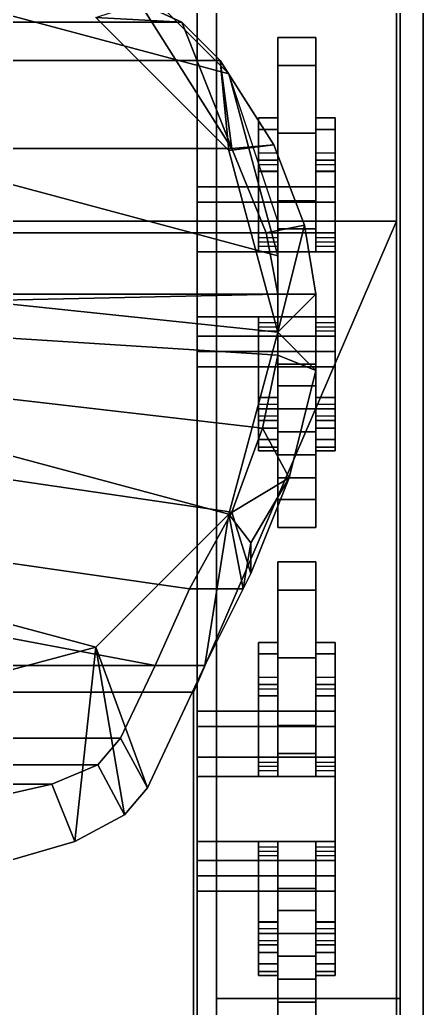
# Model space of a CAD drawing. Header units: millimetres. Extents: x -1.3 to 3, y -3.1 to 8.2.
# Drawn here: x 0.277 to 1.33, y -1.766 to 0.816 of the extents above; entities that cross this region are included whole.
import ezdxf

# ---------------------------------------------------------------- set-up
doc = ezdxf.new("R2010")
doc.units = ezdxf.units.MM
for name, color, linetype in [('bogie', 5, 'Continuous'), ('mudguards', 6, 'Continuous'), ('tracks', 3, 'Continuous'), ('turret', 2, 'Continuous'), ('wheels', 2, 'Continuous')]:
    doc.layers.add(name, color=color, linetype=linetype)

msp = doc.modelspace()

# ---------------------------------------------------------------- linework, layer by layer
for points in [[(0.74, -2.61, 0.68), (0.74, -2.19, 0.48), (0.74, 1.95, 0.48), (0.74, 2.61, 0.68)], [(0.74, -2.77, 0.71), (0.74, -2.75, 0.68), (0.74, 2.61, 0.68), (0.74, 2.61, 0.78)], [(0.74, -2.77, 1.18), (0.74, -2.77, 0.71), (0.74, 2.61, 0.78), (0.74, 2.17, 1.18)], [(1.26, -2.69, 1.37), (1.26, -2.77, 1.18), (1.26, 2.17, 1.18), (1.26, 0.29, 1.79)], [(1.26, 0.29, 1.79), (1.26, 0.29, 1.79), (1.26, 2.17, 1.18), (1.26, 1.49, 1.79)], [(0.74, 1.95, 0.48), (0.74, -2.19, 0.48), (-0.74, -2.19, 0.48), (-0.74, 1.95, 0.48)], [(-1.26, 1.49, 1.79), (-1.26, 0.29, 1.79), (1.26, 0.29, 1.79), (1.26, 1.49, 1.79)], [(0.475, 1.0227, 1.87), (0, 1.15, 1.87), (-0.475, 1.0227, 1.87), (0.8227, 0.675, 1.87)], [(0.8227, 0.675, 1.87), (-0.475, 1.0227, 1.87), (-0.8227, 0.675, 1.87), (0.95, 0.2, 1.87)], [(0.8227, 0.675, 1.79), (0.475, 1.0227, 1.79), (0.475, 1.0227, 1.87), (0.8227, 0.675, 1.87)], [(0.95, 0.2, 1.87), (-0.8227, 0.675, 1.87), (-0.95, 0.2, 1.87), (0.95, 0, 1.87)], [(0.95, 0.29, 1.79), (0.8227, 0.675, 1.79), (0.8227, 0.675, 1.87), (0.95, 0.2, 1.87)], [(-1.26, 0.29, 1.79), (-0.73, -0.94, 1.79), (0.73, -0.94, 1.79), (1.26, 0.29, 1.79)], [(0.73, -0.94, 1.79), (0.73, -2.61, 1.56), (1.26, -2.69, 1.37), (1.26, 0.29, 1.79)], [(0.95, 0, 1.74), (0.95, 0.29, 1.79), (0.95, 0.2, 1.87), (0.95, 0, 1.87)], [(0.95, 0, 1.87), (-0.95, 0.2, 1.87), (-0.95, 0, 1.87), (0.8227, -0.475, 1.87)], [(0.8227, -0.475, 1.87), (-0.95, 0, 1.87), (-0.8227, -0.475, 1.87), (0.475, -0.8227, 1.87)], [(0.8227, -0.475, 1.68), (0.95, 0, 1.74), (0.95, 0, 1.87), (0.8227, -0.475, 1.87)], [(0.475, -0.8227, 1.87), (-0.8227, -0.475, 1.87), (-0.475, -0.8227, 1.87), (0, -0.95, 1.87)], [(0.475, -0.8227, 1.63), (0.8227, -0.475, 1.68), (0.8227, -0.475, 1.87), (0.475, -0.8227, 1.87)], [(0, -0.95, 1.61), (0.475, -0.8227, 1.63), (0.475, -0.8227, 1.87), (0, -0.95, 1.87)], [(-0.73, -0.94, 1.79), (-0.73, -2.61, 1.56), (0.73, -2.61, 1.56), (0.73, -0.94, 1.79)]]:
    msp.add_3dface(points)
at = {"layer": 'bogie'}
for points in [[(0.9, 0.56, 0.36), (0.9, 0.53, 0.31), (0.9, 0.21, 0.37), (0.9, 0.2253, 0.4585)], [(0.95, 0.2253, 0.4585), (0.95, 0.56, 0.36), (0.9, 0.56, 0.36), (0.9, 0.2253, 0.4585)], [(0.95, 0.56, 0.36), (0.95, 0.53, 0.31), (0.9, 0.53, 0.31), (0.9, 0.56, 0.36)], [(0.95, 0.21, 0.37), (0.95, 0.53, 0.31), (0.95, 0.56, 0.36), (0.95, 0.2253, 0.4585)], [(1.1, 0.56, 0.36), (1.1, 0.53, 0.31), (1.05, 0.53, 0.31), (1.05, 0.56, 0.36)], [(1.1, 0.2253, 0.4585), (1.1, 0.56, 0.36), (1.05, 0.56, 0.36), (1.05, 0.2253, 0.4585)], [(1.05, 0.56, 0.36), (1.05, 0.53, 0.31), (1.05, 0.21, 0.37), (1.05, 0.2253, 0.4585)], [(1.1, 0.21, 0.37), (1.1, 0.53, 0.31), (1.1, 0.56, 0.36), (1.1, 0.2253, 0.4585)], [(0.9, 0.21, 0.37), (0.9, 0.53, 0.31), (0.95, 0.53, 0.31), (0.95, 0.21, 0.37)], [(1.05, 0.21, 0.37), (1.05, 0.53, 0.31), (1.1, 0.53, 0.31), (1.1, 0.21, 0.37)], [(0.9, 0.45, 0.46), (0.9, 0.4683, 0.387), (0.9, 0.4386, 0.3957), (0.9, 0.4205, 0.468)], [(0.95, 0.45, 0.46), (0.95, 0.4683, 0.387), (0.9, 0.4683, 0.387), (0.9, 0.45, 0.46)], [(0.95, 0.4386, 0.3957), (0.95, 0.4683, 0.387), (0.95, 0.45, 0.46), (0.95, 0.4205, 0.468)], [(1.1, 0.45, 0.46), (1.1, 0.4683, 0.387), (1.05, 0.4683, 0.387), (1.05, 0.45, 0.46)], [(1.05, 0.45, 0.46), (1.05, 0.4683, 0.387), (1.05, 0.4386, 0.3957), (1.05, 0.4205, 0.468)], [(1.1, 0.4386, 0.3957), (1.1, 0.4683, 0.387), (1.1, 0.45, 0.46), (1.1, 0.4205, 0.468)], [(0.9, 0.42, 0.52), (0.9, 0.45, 0.46), (0.9, 0.2356, 0.5185), (0.9, 0.2474, 0.5871)], [(0.95, 0.42, 0.52), (0.95, 0.45, 0.46), (0.9, 0.45, 0.46), (0.9, 0.42, 0.52)], [(0.95, 0.2356, 0.5185), (0.95, 0.45, 0.46), (0.95, 0.42, 0.52), (0.95, 0.2474, 0.5871)], [(1.1, 0.42, 0.52), (1.1, 0.45, 0.46), (1.05, 0.45, 0.46), (1.05, 0.42, 0.52)], [(1.05, 0.42, 0.52), (1.05, 0.45, 0.46), (1.05, 0.2356, 0.5185), (1.05, 0.2474, 0.5871)], [(1.1, 0.2356, 0.5185), (1.1, 0.45, 0.46), (1.1, 0.42, 0.52), (1.1, 0.2474, 0.5871)], [(0.9, 0.4205, 0.468), (0.9, 0.4386, 0.3957), (0.95, 0.4386, 0.3957), (0.95, 0.4205, 0.468)], [(0.9, 0.2356, 0.5185), (0.9, 0.4205, 0.468), (0.95, 0.4205, 0.468), (0.95, 0.2356, 0.5185)], [(0.95, 0.2474, 0.5871), (0.95, 0.42, 0.52), (0.9, 0.42, 0.52), (0.9, 0.2474, 0.5871)], [(1.05, 0.4205, 0.468), (1.05, 0.4386, 0.3957), (1.1, 0.4386, 0.3957), (1.1, 0.4205, 0.468)], [(1.05, 0.2356, 0.5185), (1.05, 0.4205, 0.468), (1.1, 0.4205, 0.468), (1.1, 0.2356, 0.5185)], [(1.1, 0.2474, 0.5871), (1.1, 0.42, 0.52), (1.05, 0.42, 0.52), (1.05, 0.2474, 0.5871)], [(1.1, 0.38, 0.7), (1.1, 0.34, 0.66), (0.74, 0.34, 0.66), (0.74, 0.38, 0.7)], [(1.1, 0.38, 0.87), (1.1, 0.38, 0.7), (0.74, 0.38, 0.7), (0.74, 0.38, 0.87)], [(0.74, 0.38, 0.87), (0.74, -0.09, 0.87), (1.1, -0.09, 0.87), (1.1, 0.38, 0.87)], [(1.1, -0.09, 0.7), (1.1, -0.05, 0.66), (1.1, 0.34, 0.66), (1.1, 0.38, 0.7)], [(1.1, -0.09, 0.87), (1.1, -0.09, 0.7), (1.1, 0.38, 0.7), (1.1, 0.38, 0.87)], [(1.1, 0.34, 0.66), (1.1, 0.26, 0.66), (0.74, 0.26, 0.66), (0.74, 0.34, 0.66)], [(1.1, 0.26, 0.66), (1.1, 0.21, 0.37), (0.74, 0.21, 0.37), (0.74, 0.26, 0.66)], [(1.1, -0.01, 0.66), (1.1, 0.04, 0.37), (1.1, 0.21, 0.37), (1.1, 0.26, 0.66)], [(1.1, 0.21, 0.37), (1.1, 0.04, 0.37), (0.74, 0.04, 0.37), (0.74, 0.21, 0.37)], [(0.74, -0.01, 0.66), (0.74, 0.04, 0.37), (1.1, 0.04, 0.37), (1.1, -0.01, 0.66)], [(0.9, 0.04, 0.37), (0.9, -0.28, 0.31), (0.9, -0.31, 0.36), (0.9, 0.0247, 0.4585)], [(0.95, 0.04, 0.37), (0.95, -0.28, 0.31), (0.9, -0.28, 0.31), (0.9, 0.04, 0.37)], [(0.95, -0.31, 0.36), (0.95, -0.28, 0.31), (0.95, 0.04, 0.37), (0.95, 0.0247, 0.4585)], [(1.1, 0.04, 0.37), (1.1, -0.28, 0.31), (1.05, -0.28, 0.31), (1.05, 0.04, 0.37)], [(1.05, 0.04, 0.37), (1.05, -0.28, 0.31), (1.05, -0.31, 0.36), (1.05, 0.0247, 0.4585)], [(1.1, -0.31, 0.36), (1.1, -0.28, 0.31), (1.1, 0.04, 0.37), (1.1, 0.0247, 0.4585)], [(0.9, 0.0247, 0.4585), (0.9, -0.31, 0.36), (0.95, -0.31, 0.36), (0.95, 0.0247, 0.4585)], [(0.95, 0.0144, 0.5185), (0.95, -0.1705, 0.468), (0.9, -0.1705, 0.468), (0.9, 0.0144, 0.5185)], [(0.9, 0.0144, 0.5185), (0.9, -0.2, 0.46), (0.9, -0.17, 0.52), (0.9, 0.0026, 0.5871)], [(0.9, 0.0026, 0.5871), (0.9, -0.17, 0.52), (0.95, -0.17, 0.52), (0.95, 0.0026, 0.5871)], [(0.95, -0.17, 0.52), (0.95, -0.2, 0.46), (0.95, 0.0144, 0.5185), (0.95, 0.0026, 0.5871)], [(1.05, 0.0247, 0.4585), (1.05, -0.31, 0.36), (1.1, -0.31, 0.36), (1.1, 0.0247, 0.4585)], [(1.05, 0.0144, 0.5185), (1.05, -0.2, 0.46), (1.05, -0.17, 0.52), (1.05, 0.0026, 0.5871)], [(1.1, 0.0144, 0.5185), (1.1, -0.1705, 0.468), (1.05, -0.1705, 0.468), (1.05, 0.0144, 0.5185)], [(1.05, 0.0026, 0.5871), (1.05, -0.17, 0.52), (1.1, -0.17, 0.52), (1.1, 0.0026, 0.5871)], [(1.1, -0.17, 0.52), (1.1, -0.2, 0.46), (1.1, 0.0144, 0.5185), (1.1, 0.0026, 0.5871)], [(1.1, -0.01, 0.66), (1.1, -0.05, 0.66), (0.74, -0.05, 0.66), (0.74, -0.01, 0.66)], [(0.74, -0.09, 0.7), (0.74, -0.05, 0.66), (1.1, -0.05, 0.66), (1.1, -0.09, 0.7)], [(0.74, -0.09, 0.87), (0.74, -0.09, 0.7), (1.1, -0.09, 0.7), (1.1, -0.09, 0.87)], [(0.9, -0.09, 0.85), (0.9, -0.25, 0.89), (0.9, -0.23, 0.9), (0.9, -0.09, 0.87)], [(0.95, -0.09, 0.85), (0.95, -0.25, 0.89), (0.9, -0.25, 0.89), (0.9, -0.09, 0.85)], [(0.9, -0.09, 0.6985), (0.9, -0.3, 0.89), (0.9, -0.25, 0.89), (0.9, -0.09, 0.75)], [(0.9, -0.09, 0.75), (0.9, -0.25, 0.89), (0.95, -0.25, 0.89), (0.95, -0.09, 0.75)], [(0.95, -0.09, 0.6985), (0.95, -0.3, 0.89), (0.9, -0.3, 0.89), (0.9, -0.09, 0.6985)], [(0.9, -0.09, 0.87), (0.9, -0.23, 0.9), (0.95, -0.23, 0.9), (0.95, -0.09, 0.87)], [(0.95, -0.23, 0.9), (0.95, -0.25, 0.89), (0.95, -0.09, 0.85), (0.95, -0.09, 0.87)], [(0.95, -0.25, 0.89), (0.95, -0.3, 0.89), (0.95, -0.09, 0.6985), (0.95, -0.09, 0.75)], [(1.05, -0.09, 0.85), (1.05, -0.25, 0.89), (1.05, -0.23, 0.9), (1.05, -0.09, 0.87)], [(1.1, -0.09, 0.85), (1.1, -0.25, 0.89), (1.05, -0.25, 0.89), (1.05, -0.09, 0.85)], [(1.05, -0.09, 0.6985), (1.05, -0.3, 0.89), (1.05, -0.25, 0.89), (1.05, -0.09, 0.75)], [(1.05, -0.09, 0.75), (1.05, -0.25, 0.89), (1.1, -0.25, 0.89), (1.1, -0.09, 0.75)], [(1.1, -0.09, 0.6985), (1.1, -0.3, 0.89), (1.05, -0.3, 0.89), (1.05, -0.09, 0.6985)], [(1.05, -0.09, 0.87), (1.05, -0.23, 0.9), (1.1, -0.23, 0.9), (1.1, -0.09, 0.87)], [(1.1, -0.23, 0.9), (1.1, -0.25, 0.89), (1.1, -0.09, 0.85), (1.1, -0.09, 0.87)], [(1.1, -0.25, 0.89), (1.1, -0.3, 0.89), (1.1, -0.09, 0.6985), (1.1, -0.09, 0.75)], [(0.9, -0.17, 0.52), (0.9, -0.2, 0.46), (0.95, -0.2, 0.46), (0.95, -0.17, 0.52)], [(0.95, -0.1705, 0.468), (0.95, -0.1886, 0.3957), (0.9, -0.1886, 0.3957), (0.9, -0.1705, 0.468)], [(0.9, -0.1886, 0.3957), (0.9, -0.2183, 0.387), (0.9, -0.2, 0.46), (0.9, -0.1705, 0.468)], [(0.95, -0.2, 0.46), (0.95, -0.2183, 0.387), (0.95, -0.1886, 0.3957), (0.95, -0.1705, 0.468)], [(1.05, -0.17, 0.52), (1.05, -0.2, 0.46), (1.1, -0.2, 0.46), (1.1, -0.17, 0.52)], [(1.05, -0.1886, 0.3957), (1.05, -0.2183, 0.387), (1.05, -0.2, 0.46), (1.05, -0.1705, 0.468)], [(1.1, -0.1705, 0.468), (1.1, -0.1886, 0.3957), (1.05, -0.1886, 0.3957), (1.05, -0.1705, 0.468)], [(1.1, -0.2, 0.46), (1.1, -0.2183, 0.387), (1.1, -0.1886, 0.3957), (1.1, -0.1705, 0.468)], [(0.9, -0.2, 0.46), (0.9, -0.2183, 0.387), (0.95, -0.2183, 0.387), (0.95, -0.2, 0.46)], [(1.05, -0.2, 0.46), (1.05, -0.2183, 0.387), (1.1, -0.2183, 0.387), (1.1, -0.2, 0.46)], [(0.9, -0.23, 0.9), (0.9, -0.25, 0.89), (0.95, -0.25, 0.89), (0.95, -0.23, 0.9)], [(1.05, -0.23, 0.9), (1.05, -0.25, 0.89), (1.1, -0.25, 0.89), (1.1, -0.23, 0.9)], [(0.9, -0.25, 0.89), (0.9, -0.3, 0.89), (0.95, -0.3, 0.89), (0.95, -0.25, 0.89)], [(1.05, -0.25, 0.89), (1.05, -0.3, 0.89), (1.1, -0.3, 0.89), (1.1, -0.25, 0.89)], [(0.9, -0.31, 0.36), (0.9, -0.28, 0.31), (0.95, -0.28, 0.31), (0.95, -0.31, 0.36)], [(1.05, -0.31, 0.36), (1.05, -0.28, 0.31), (1.1, -0.28, 0.31), (1.1, -0.31, 0.36)], [(0.95, -0.81, 0.36), (0.95, -0.84, 0.31), (0.9, -0.84, 0.31), (0.9, -0.81, 0.36)], [(0.95, -1.1447, 0.4585), (0.95, -0.81, 0.36), (0.9, -0.81, 0.36), (0.9, -1.1447, 0.4585)], [(0.9, -0.81, 0.36), (0.9, -0.84, 0.31), (0.9, -1.16, 0.37), (0.9, -1.1447, 0.4585)], [(0.95, -1.16, 0.37), (0.95, -0.84, 0.31), (0.95, -0.81, 0.36), (0.95, -1.1447, 0.4585)], [(1.05, -0.81, 0.36), (1.05, -0.84, 0.31), (1.05, -1.16, 0.37), (1.05, -1.1447, 0.4585)], [(1.1, -1.1447, 0.4585), (1.1, -0.81, 0.36), (1.05, -0.81, 0.36), (1.05, -1.1447, 0.4585)], [(1.1, -0.81, 0.36), (1.1, -0.84, 0.31), (1.05, -0.84, 0.31), (1.05, -0.81, 0.36)], [(1.1, -1.16, 0.37), (1.1, -0.84, 0.31), (1.1, -0.81, 0.36), (1.1, -1.1447, 0.4585)], [(0.9, -1.16, 0.37), (0.9, -0.84, 0.31), (0.95, -0.84, 0.31), (0.95, -1.16, 0.37)], [(1.05, -1.16, 0.37), (1.05, -0.84, 0.31), (1.1, -0.84, 0.31), (1.1, -1.16, 0.37)], [(0.95, -0.92, 0.46), (0.95, -0.9017, 0.387), (0.9, -0.9017, 0.387), (0.9, -0.92, 0.46)], [(0.9, -0.92, 0.46), (0.9, -0.9017, 0.387), (0.9, -0.9314, 0.3957), (0.9, -0.9495, 0.468)], [(0.95, -0.9314, 0.3957), (0.95, -0.9017, 0.387), (0.95, -0.92, 0.46), (0.95, -0.9495, 0.468)], [(1.05, -0.92, 0.46), (1.05, -0.9017, 0.387), (1.05, -0.9314, 0.3957), (1.05, -0.9495, 0.468)], [(1.1, -0.92, 0.46), (1.1, -0.9017, 0.387), (1.05, -0.9017, 0.387), (1.05, -0.92, 0.46)], [(1.1, -0.9314, 0.3957), (1.1, -0.9017, 0.387), (1.1, -0.92, 0.46), (1.1, -0.9495, 0.468)], [(0.95, -0.95, 0.52), (0.95, -0.92, 0.46), (0.9, -0.92, 0.46), (0.9, -0.95, 0.52)], [(0.9, -0.95, 0.52), (0.9, -0.92, 0.46), (0.9, -1.1344, 0.5185), (0.9, -1.1226, 0.5871)], [(0.95, -1.1344, 0.5185), (0.95, -0.92, 0.46), (0.95, -0.95, 0.52), (0.95, -1.1226, 0.5871)], [(1.05, -0.95, 0.52), (1.05, -0.92, 0.46), (1.05, -1.1344, 0.5185), (1.05, -1.1226, 0.5871)], [(1.1, -0.95, 0.52), (1.1, -0.92, 0.46), (1.05, -0.92, 0.46), (1.05, -0.95, 0.52)], [(1.1, -1.1344, 0.5185), (1.1, -0.92, 0.46), (1.1, -0.95, 0.52), (1.1, -1.1226, 0.5871)], [(0.9, -0.9495, 0.468), (0.9, -0.9314, 0.3957), (0.95, -0.9314, 0.3957), (0.95, -0.9495, 0.468)], [(0.9, -1.1344, 0.5185), (0.9, -0.9495, 0.468), (0.95, -0.9495, 0.468), (0.95, -1.1344, 0.5185)], [(0.95, -1.1226, 0.5871), (0.95, -0.95, 0.52), (0.9, -0.95, 0.52), (0.9, -1.1226, 0.5871)], [(1.05, -0.9495, 0.468), (1.05, -0.9314, 0.3957), (1.1, -0.9314, 0.3957), (1.1, -0.9495, 0.468)], [(1.05, -1.1344, 0.5185), (1.05, -0.9495, 0.468), (1.1, -0.9495, 0.468), (1.1, -1.1344, 0.5185)], [(1.1, -1.1226, 0.5871), (1.1, -0.95, 0.52), (1.05, -0.95, 0.52), (1.05, -1.1226, 0.5871)], [(1.1, -0.99, 0.7), (1.1, -1.03, 0.66), (0.74, -1.03, 0.66), (0.74, -0.99, 0.7)], [(1.1, -0.99, 0.87), (1.1, -0.99, 0.7), (0.74, -0.99, 0.7), (0.74, -0.99, 0.87)], [(0.74, -0.99, 0.87), (0.74, -1.46, 0.87), (1.1, -1.46, 0.87), (1.1, -0.99, 0.87)], [(1.1, -1.46, 0.7), (1.1, -1.42, 0.66), (1.1, -1.03, 0.66), (1.1, -0.99, 0.7)], [(1.1, -1.46, 0.87), (1.1, -1.46, 0.7), (1.1, -0.99, 0.7), (1.1, -0.99, 0.87)], [(1.1, -1.03, 0.66), (1.1, -1.11, 0.66), (0.74, -1.11, 0.66), (0.74, -1.03, 0.66)], [(1.1, -1.11, 0.66), (1.1, -1.16, 0.37), (0.74, -1.16, 0.37), (0.74, -1.11, 0.66)], [(1.1, -1.38, 0.66), (1.1, -1.33, 0.37), (1.1, -1.16, 0.37), (1.1, -1.11, 0.66)], [(1.1, -1.16, 0.37), (1.1, -1.33, 0.37), (0.74, -1.33, 0.37), (0.74, -1.16, 0.37)], [(0.74, -1.38, 0.66), (0.74, -1.33, 0.37), (1.1, -1.33, 0.37), (1.1, -1.38, 0.66)], [(0.95, -1.33, 0.37), (0.95, -1.65, 0.31), (0.9, -1.65, 0.31), (0.9, -1.33, 0.37)], [(0.9, -1.33, 0.37), (0.9, -1.65, 0.31), (0.9, -1.68, 0.36), (0.9, -1.3453, 0.4585)], [(0.95, -1.68, 0.36), (0.95, -1.65, 0.31), (0.95, -1.33, 0.37), (0.95, -1.3453, 0.4585)], [(1.05, -1.33, 0.37), (1.05, -1.65, 0.31), (1.05, -1.68, 0.36), (1.05, -1.3453, 0.4585)], [(1.1, -1.33, 0.37), (1.1, -1.65, 0.31), (1.05, -1.65, 0.31), (1.05, -1.33, 0.37)], [(1.1, -1.68, 0.36), (1.1, -1.65, 0.31), (1.1, -1.33, 0.37), (1.1, -1.3453, 0.4585)], [(0.9, -1.3453, 0.4585), (0.9, -1.68, 0.36), (0.95, -1.68, 0.36), (0.95, -1.3453, 0.4585)], [(0.9, -1.3556, 0.5185), (0.9, -1.57, 0.46), (0.9, -1.54, 0.52), (0.9, -1.3674, 0.5871)], [(0.95, -1.3556, 0.5185), (0.95, -1.5405, 0.468), (0.9, -1.5405, 0.468), (0.9, -1.3556, 0.5185)], [(0.9, -1.3674, 0.5871), (0.9, -1.54, 0.52), (0.95, -1.54, 0.52), (0.95, -1.3674, 0.5871)], [(0.95, -1.54, 0.52), (0.95, -1.57, 0.46), (0.95, -1.3556, 0.5185), (0.95, -1.3674, 0.5871)], [(1.05, -1.3453, 0.4585), (1.05, -1.68, 0.36), (1.1, -1.68, 0.36), (1.1, -1.3453, 0.4585)], [(1.1, -1.3556, 0.5185), (1.1, -1.5405, 0.468), (1.05, -1.5405, 0.468), (1.05, -1.3556, 0.5185)], [(1.05, -1.3556, 0.5185), (1.05, -1.57, 0.46), (1.05, -1.54, 0.52), (1.05, -1.3674, 0.5871)], [(1.05, -1.3674, 0.5871), (1.05, -1.54, 0.52), (1.1, -1.54, 0.52), (1.1, -1.3674, 0.5871)], [(1.1, -1.54, 0.52), (1.1, -1.57, 0.46), (1.1, -1.3556, 0.5185), (1.1, -1.3674, 0.5871)], [(1.1, -1.38, 0.66), (1.1, -1.42, 0.66), (0.74, -1.42, 0.66), (0.74, -1.38, 0.66)], [(0.74, -1.46, 0.7), (0.74, -1.42, 0.66), (1.1, -1.42, 0.66), (1.1, -1.46, 0.7)], [(0.74, -1.46, 0.87), (0.74, -1.46, 0.7), (1.1, -1.46, 0.7), (1.1, -1.46, 0.87)], [(0.95, -1.46, 0.6985), (0.95, -1.67, 0.89), (0.9, -1.67, 0.89), (0.9, -1.46, 0.6985)], [(0.9, -1.46, 0.75), (0.9, -1.62, 0.89), (0.95, -1.62, 0.89), (0.95, -1.46, 0.75)], [(0.9, -1.46, 0.6985), (0.9, -1.67, 0.89), (0.9, -1.62, 0.89), (0.9, -1.46, 0.75)], [(0.95, -1.46, 0.85), (0.95, -1.62, 0.89), (0.9, -1.62, 0.89), (0.9, -1.46, 0.85)], [(0.9, -1.46, 0.85), (0.9, -1.62, 0.89), (0.9, -1.6, 0.9), (0.9, -1.46, 0.87)], [(0.9, -1.46, 0.87), (0.9, -1.6, 0.9), (0.95, -1.6, 0.9), (0.95, -1.46, 0.87)], [(0.95, -1.62, 0.89), (0.95, -1.67, 0.89), (0.95, -1.46, 0.6985), (0.95, -1.46, 0.75)], [(0.95, -1.6, 0.9), (0.95, -1.62, 0.89), (0.95, -1.46, 0.85), (0.95, -1.46, 0.87)], [(1.1, -1.46, 0.6985), (1.1, -1.67, 0.89), (1.05, -1.67, 0.89), (1.05, -1.46, 0.6985)], [(1.05, -1.46, 0.75), (1.05, -1.62, 0.89), (1.1, -1.62, 0.89), (1.1, -1.46, 0.75)], [(1.05, -1.46, 0.6985), (1.05, -1.67, 0.89), (1.05, -1.62, 0.89), (1.05, -1.46, 0.75)], [(1.1, -1.46, 0.85), (1.1, -1.62, 0.89), (1.05, -1.62, 0.89), (1.05, -1.46, 0.85)], [(1.05, -1.46, 0.85), (1.05, -1.62, 0.89), (1.05, -1.6, 0.9), (1.05, -1.46, 0.87)], [(1.05, -1.46, 0.87), (1.05, -1.6, 0.9), (1.1, -1.6, 0.9), (1.1, -1.46, 0.87)], [(1.1, -1.62, 0.89), (1.1, -1.67, 0.89), (1.1, -1.46, 0.6985), (1.1, -1.46, 0.75)], [(1.1, -1.6, 0.9), (1.1, -1.62, 0.89), (1.1, -1.46, 0.85), (1.1, -1.46, 0.87)], [(0.9, -1.54, 0.52), (0.9, -1.57, 0.46), (0.95, -1.57, 0.46), (0.95, -1.54, 0.52)], [(0.9, -1.5586, 0.3957), (0.9, -1.5883, 0.387), (0.9, -1.57, 0.46), (0.9, -1.5405, 0.468)], [(0.95, -1.5405, 0.468), (0.95, -1.5586, 0.3957), (0.9, -1.5586, 0.3957), (0.9, -1.5405, 0.468)], [(0.95, -1.57, 0.46), (0.95, -1.5883, 0.387), (0.95, -1.5586, 0.3957), (0.95, -1.5405, 0.468)], [(1.05, -1.54, 0.52), (1.05, -1.57, 0.46), (1.1, -1.57, 0.46), (1.1, -1.54, 0.52)], [(1.1, -1.5405, 0.468), (1.1, -1.5586, 0.3957), (1.05, -1.5586, 0.3957), (1.05, -1.5405, 0.468)], [(1.05, -1.5586, 0.3957), (1.05, -1.5883, 0.387), (1.05, -1.57, 0.46), (1.05, -1.5405, 0.468)], [(1.1, -1.57, 0.46), (1.1, -1.5883, 0.387), (1.1, -1.5586, 0.3957), (1.1, -1.5405, 0.468)], [(0.9, -1.57, 0.46), (0.9, -1.5883, 0.387), (0.95, -1.5883, 0.387), (0.95, -1.57, 0.46)], [(1.05, -1.57, 0.46), (1.05, -1.5883, 0.387), (1.1, -1.5883, 0.387), (1.1, -1.57, 0.46)], [(0.9, -1.6, 0.9), (0.9, -1.62, 0.89), (0.95, -1.62, 0.89), (0.95, -1.6, 0.9)], [(1.05, -1.6, 0.9), (1.05, -1.62, 0.89), (1.1, -1.62, 0.89), (1.1, -1.6, 0.9)], [(0.9, -1.62, 0.89), (0.9, -1.67, 0.89), (0.95, -1.67, 0.89), (0.95, -1.62, 0.89)], [(1.05, -1.62, 0.89), (1.05, -1.67, 0.89), (1.1, -1.67, 0.89), (1.1, -1.62, 0.89)], [(0.9, -1.68, 0.36), (0.9, -1.65, 0.31), (0.95, -1.65, 0.31), (0.95, -1.68, 0.36)], [(1.05, -1.68, 0.36), (1.05, -1.65, 0.31), (1.1, -1.65, 0.31), (1.1, -1.68, 0.36)]]:
    msp.add_3dface(points, dxfattribs=at)
at = {"layer": 'mudguards'}
msp.add_3dface([(1.26, 2.38, 1.18), (1.26, -2.83, 1.18), (1.33, -2.83, 1.18), (1.33, 2.38, 1.18)], dxfattribs=at)
at = {"layer": 'mudguards', "color": 4}
for points in [[(1.33, 2.38, 1.18), (1.33, -2.83, 1.18), (1.33, -1.52, 0.95), (1.33, 1.53, 0.95)], [(1.33, -2.83, 1.18), (1.33, -3.08, 0.77), (1.33, -3.08, 0.68), (1.33, -1.52, 0.95)]]:
    msp.add_3dface(points, dxfattribs=at)
at = {"layer": 'tracks'}
for points in [[(0.79, 1.88, 0.03), (0.79, -1.74, 0.03), (1.27, -1.74, 0.03), (1.27, 1.88, 0.03)], [(1.27, 1.88, 0.03), (1.27, -1.74, 0.03), (0.79, -1.74, 0.03), (0.79, 1.88, 0.03)], [(1.27, -1.74, 0.03), (1.27, -2.54, 0.45), (0.79, -2.54, 0.45), (0.79, -1.74, 0.03)], [(0.79, -1.74, 0.03), (0.79, -2.54, 0.45), (1.27, -2.54, 0.45), (1.27, -1.74, 0.03)]]:
    msp.add_3dface(points, dxfattribs=at)
at = {"layer": 'turret'}
for points in [[(0.59, 0.86, 2.43), (-0.59, 0.86, 2.43), (-0.83, 0.48, 2.61), (0.83, 0.48, 2.61)], [(0.475, 0.8227, 1.93), (0.475, 0.8227, 1.93), (0.59, 0.86, 2), (0.7, 0.81, 2)], [(0.83, 0.48, 2.61), (0.83, 0.48, 2.61), (0.7, 0.81, 2.38), (0.59, 0.86, 2.43)], [(0.7, 0.81, 2), (0.59, 0.86, 2), (0.59, 0.86, 2.43), (0.7, 0.81, 2.38)], [(0.7, 0.81, 2.38), (-0.7, 0.81, 2.38), (-0.83, 0.48, 2.61), (0.83, 0.48, 2.61)], [(0.83, 0.48, 2.61), (-0.83, 0.48, 2.61), (-0.7, 0.81, 2.38), (0.7, 0.81, 2.38)], [(0.8227, 0.475, 1.93), (0.475, 0.8227, 1.93), (0.7, 0.81, 2), (0.8, 0.71, 2)], [(0.8227, 0.475, 1.87), (0.475, 0.8227, 1.87), (0.475, 0.8227, 1.93), (0.8227, 0.475, 1.93)], [(0.83, 0.48, 2.61), (0.83, 0.48, 2.61), (0.8, 0.71, 2.29), (0.7, 0.81, 2.38)], [(0.8, 0.71, 2), (0.7, 0.81, 2), (0.7, 0.81, 2.38), (0.8, 0.71, 2.29)], [(0.8, 0.71, 2.29), (-0.8, 0.71, 2.29), (-0.83, 0.48, 2.61), (0.83, 0.48, 2.61)], [(0.83, 0.48, 2.61), (-0.83, 0.48, 2.61), (-0.8, 0.71, 2.29), (0.8, 0.71, 2.29)], [(0.83, 0.48, 2.61), (0.83, 0.48, 2.61), (0.94, 0.49, 2.09), (0.8, 0.71, 2.29)], [(0.94, 0.49, 2), (0.8, 0.71, 2), (0.8, 0.71, 2.29), (0.94, 0.49, 2.09)], [(0.8227, 0.475, 1.93), (0.8227, 0.475, 1.93), (0.8, 0.71, 2), (0.94, 0.49, 2)], [(-0.83, 0.48, 2.61), (-0.92, 0.26, 2.61), (0.92, 0.26, 2.61), (0.83, 0.48, 2.61)], [(0.95, 0, 1.93), (0.8227, 0.475, 1.93), (0.94, 0.49, 2), (1.02, 0.28, 2)], [(0.95, 0, 1.87), (0.8227, 0.475, 1.87), (0.8227, 0.475, 1.93), (0.95, 0, 1.93)], [(0.83, 0.48, 2.61), (0.92, 0.26, 2.61), (1.02, 0.28, 2.09), (0.94, 0.49, 2.09)], [(1.02, 0.28, 2), (0.94, 0.49, 2), (0.94, 0.49, 2.09), (1.02, 0.28, 2.09)], [(-0.92, 0.26, 2.61), (-0.95, 0.1, 2.61), (0.95, 0.1, 2.61), (0.92, 0.26, 2.61)], [(0.92, 0.26, 2.61), (0.95, 0.1, 2.61), (1.05, 0.1, 2.09), (1.02, 0.28, 2.09)], [(0.95, 0, 1.93), (0.95, 0, 1.93), (1.02, 0.28, 2), (1.05, 0.1, 2)], [(1.05, 0.1, 2), (1.02, 0.28, 2), (1.02, 0.28, 2.09), (1.05, 0.1, 2.09)], [(-0.95, 0.1, 2.61), (-0.41, 0.07, 2.61), (-0.41, 0.07, 2.61), (0.95, 0.1, 2.61)], [(-0.41, 0.07, 2.61), (-0.2, 0.0137, 2.61), (0.95, -0.06, 2.61), (0.95, 0.1, 2.61)], [(0.95, 0.1, 2.61), (0.95, -0.06, 2.61), (1.05, -0.1, 2.09), (1.05, 0.1, 2.09)], [(0.95, 0, 1.93), (0.95, 0, 1.93), (1.05, 0.1, 2), (1.05, -0.1, 2)], [(1.05, -0.1, 2), (1.05, 0.1, 2), (1.05, 0.1, 2.09), (1.05, -0.1, 2.09)], [(-0.2, 0.0137, 2.61), (-0.0463, -0.14, 2.61), (0.91, -0.25, 2.61), (0.95, -0.06, 2.61)], [(0.8227, -0.475, 1.93), (0.95, 0, 1.93), (1.05, -0.1, 2), (0.98, -0.38, 2)], [(0.8227, -0.475, 1.87), (0.95, 0, 1.87), (0.95, 0, 1.93), (0.8227, -0.475, 1.93)], [(0.95, -0.06, 2.61), (0.91, -0.25, 2.61), (0.98, -0.38, 2.09), (1.05, -0.1, 2.09)], [(0.98, -0.38, 2), (1.05, -0.1, 2), (1.05, -0.1, 2.09), (0.98, -0.38, 2.09)], [(-0.0463, -0.14, 2.61), (0.01, -0.35, 2.61), (0.83, -0.47, 2.61), (0.91, -0.25, 2.61)], [(0.91, -0.25, 2.61), (0.83, -0.47, 2.61), (0.88, -0.63, 2.09), (0.98, -0.38, 2.09)], [(0.01, -0.35, 2.61), (-0.0463, -0.56, 2.61), (0.72, -0.67, 2.61), (0.83, -0.47, 2.61)], [(0.8227, -0.475, 1.93), (0.8227, -0.475, 1.93), (0.98, -0.38, 2), (0.88, -0.55, 2)], [(0.88, -0.55, 2), (0.98, -0.38, 2), (0.98, -0.38, 2.09), (0.88, -0.63, 2.09)], [(0.76, -0.87, 2.22), (0.61, -1.19, 2.22), (0.475, -0.8227, 1.93), (0.8227, -0.475, 1.93)], [(0.475, -0.8227, 1.87), (0.8227, -0.475, 1.87), (0.8227, -0.475, 1.93), (0.475, -0.8227, 1.93)], [(0.83, -0.47, 2.61), (0.72, -0.67, 2.61), (0.86, -0.67, 2.09), (0.88, -0.63, 2.09)], [(0.86, -0.67, 2.09), (0.76, -0.87, 2.22), (0.8227, -0.475, 1.93)], [(0.88, -0.55, 2), (0.86, -0.67, 2.09), (0.8227, -0.475, 1.93)], [(-0.0463, -0.56, 2.61), (-0.2, -0.7137, 2.61), (0.63, -0.87, 2.61), (0.72, -0.67, 2.61)], [(0.88, -0.63, 2.09), (0.86, -0.67, 2.09), (0.88, -0.55, 2)], [(0.72, -0.67, 2.61), (0.63, -0.87, 2.61), (0.76, -0.87, 2.22), (0.86, -0.67, 2.09)], [(-0.2, -0.7137, 2.61), (-0.41, -0.77, 2.61), (-0.63, -0.87, 2.61), (0.63, -0.87, 2.61)], [(0.42, -1.33, 2.22), (0.25, -1.38, 2.22), (0, -0.95, 1.93), (0.475, -0.8227, 1.93)], [(0, -0.95, 1.87), (0.475, -0.8227, 1.87), (0.475, -0.8227, 1.93), (0, -0.95, 1.93)], [(0.55, -1.26, 2.22), (0.42, -1.33, 2.22), (0.475, -0.8227, 1.93)], [(0.61, -1.19, 2.22), (0.55, -1.26, 2.22), (0.475, -0.8227, 1.93)], [(-0.63, -0.87, 2.61), (-0.54, -1.06, 2.61), (0.54, -1.06, 2.61), (0.63, -0.87, 2.61)], [(0.63, -0.87, 2.61), (0.54, -1.06, 2.61), (0.61, -1.19, 2.22), (0.76, -0.87, 2.22)], [(-0.54, -1.06, 2.61), (-0.48, -1.13, 2.61), (0.48, -1.13, 2.61), (0.54, -1.06, 2.61)], [(0.54, -1.06, 2.61), (0.48, -1.13, 2.61), (0.55, -1.26, 2.22), (0.61, -1.19, 2.22)], [(-0.48, -1.13, 2.61), (-0.36, -1.18, 2.61), (0.36, -1.18, 2.61), (0.48, -1.13, 2.61)], [(0.48, -1.13, 2.61), (0.36, -1.18, 2.61), (0.42, -1.33, 2.22), (0.55, -1.26, 2.22)], [(-0.36, -1.18, 2.61), (-0.23, -1.21, 2.61), (0.23, -1.21, 2.61), (0.36, -1.18, 2.61)], [(0.36, -1.18, 2.61), (0.23, -1.21, 2.61), (0.25, -1.38, 2.22), (0.42, -1.33, 2.22)]]:
    msp.add_3dface(points, dxfattribs=at)
at = {"layer": 'wheels'}
for points in [[(0.95, 0.3432, 0.5168), (0.95, 0.77, 0.34), (0.95, 0.6968, 0.1632), (0.95, 0.27, 0.34)], [(1.05, 0.77, 0.34), (1.05, 0.6968, 0.1632), (0.95, 0.6968, 0.1632), (0.95, 0.77, 0.34)], [(0.95, 0.52, 0.59), (0.95, 0.6968, 0.5168), (0.95, 0.77, 0.34), (0.95, 0.3432, 0.5168)], [(1.05, 0.6968, 0.5168), (1.05, 0.77, 0.34), (0.95, 0.77, 0.34), (0.95, 0.6968, 0.5168)], [(1.05, 0.27, 0.34), (1.05, 0.6968, 0.1632), (1.05, 0.77, 0.34), (1.05, 0.3432, 0.5168)], [(1.05, 0.3432, 0.5168), (1.05, 0.77, 0.34), (1.05, 0.6968, 0.5168), (1.05, 0.52, 0.59)], [(0.95, 0.27, 0.34), (0.95, 0.6968, 0.1632), (0.95, 0.52, 0.09), (0.95, 0.3432, 0.1632)], [(1.05, 0.6968, 0.1632), (1.05, 0.52, 0.09), (0.95, 0.52, 0.09), (0.95, 0.6968, 0.1632)], [(1.05, 0.52, 0.59), (1.05, 0.6968, 0.5168), (0.95, 0.6968, 0.5168), (0.95, 0.52, 0.59)], [(1.05, 0.3432, 0.1632), (1.05, 0.52, 0.09), (1.05, 0.6968, 0.1632), (1.05, 0.27, 0.34)], [(1.05, 0.52, 0.09), (1.05, 0.3432, 0.1632), (0.95, 0.3432, 0.1632), (0.95, 0.52, 0.09)], [(1.05, 0.3432, 0.5168), (1.05, 0.52, 0.59), (0.95, 0.52, 0.59), (0.95, 0.3432, 0.5168)], [(1.05, 0.3432, 0.1632), (1.05, 0.27, 0.34), (0.95, 0.27, 0.34), (0.95, 0.3432, 0.1632)], [(1.05, 0.27, 0.34), (1.05, 0.3432, 0.5168), (0.95, 0.3432, 0.5168), (0.95, 0.27, 0.34)], [(1.05, -0.01, 0.34), (1.05, -0.0832, 0.1632), (0.95, -0.0832, 0.1632), (0.95, -0.01, 0.34)], [(0.95, -0.4368, 0.5168), (0.95, -0.01, 0.34), (0.95, -0.0832, 0.1632), (0.95, -0.51, 0.34)], [(1.05, -0.0832, 0.5168), (1.05, -0.01, 0.34), (0.95, -0.01, 0.34), (0.95, -0.0832, 0.5168)], [(0.95, -0.26, 0.59), (0.95, -0.0832, 0.5168), (0.95, -0.01, 0.34), (0.95, -0.4368, 0.5168)], [(1.05, -0.51, 0.34), (1.05, -0.0832, 0.1632), (1.05, -0.01, 0.34), (1.05, -0.4368, 0.5168)], [(1.05, -0.4368, 0.5168), (1.05, -0.01, 0.34), (1.05, -0.0832, 0.5168), (1.05, -0.26, 0.59)], [(0.95, -0.51, 0.34), (0.95, -0.0832, 0.1632), (0.95, -0.26, 0.09), (0.95, -0.4368, 0.1632)], [(1.05, -0.0832, 0.1632), (1.05, -0.26, 0.09), (0.95, -0.26, 0.09), (0.95, -0.0832, 0.1632)], [(1.05, -0.26, 0.59), (1.05, -0.0832, 0.5168), (0.95, -0.0832, 0.5168), (0.95, -0.26, 0.59)], [(1.05, -0.4368, 0.1632), (1.05, -0.26, 0.09), (1.05, -0.0832, 0.1632), (1.05, -0.51, 0.34)], [(1.05, -0.14, 0.9), (1.05, -0.2, 0.7961), (0.95, -0.2, 0.7961), (0.95, -0.14, 0.9)], [(0.95, -0.38, 0.9), (0.95, -0.14, 0.9), (0.95, -0.2, 0.7961), (0.95, -0.32, 0.7961)], [(1.05, -0.2, 1.0039), (1.05, -0.14, 0.9), (0.95, -0.14, 0.9), (0.95, -0.2, 1.0039)], [(0.95, -0.32, 1.0039), (0.95, -0.2, 1.0039), (0.95, -0.14, 0.9), (0.95, -0.38, 0.9)], [(1.05, -0.32, 0.7961), (1.05, -0.2, 0.7961), (1.05, -0.14, 0.9), (1.05, -0.38, 0.9)], [(1.05, -0.38, 0.9), (1.05, -0.14, 0.9), (1.05, -0.2, 1.0039), (1.05, -0.32, 1.0039)], [(1.05, -0.2, 0.7961), (1.05, -0.32, 0.7961), (0.95, -0.32, 0.7961), (0.95, -0.2, 0.7961)], [(1.05, -0.32, 1.0039), (1.05, -0.2, 1.0039), (0.95, -0.2, 1.0039), (0.95, -0.32, 1.0039)], [(1.05, -0.26, 0.09), (1.05, -0.4368, 0.1632), (0.95, -0.4368, 0.1632), (0.95, -0.26, 0.09)], [(1.05, -0.4368, 0.5168), (1.05, -0.26, 0.59), (0.95, -0.26, 0.59), (0.95, -0.4368, 0.5168)], [(1.05, -0.32, 0.7961), (1.05, -0.38, 0.9), (0.95, -0.38, 0.9), (0.95, -0.32, 0.7961)], [(1.05, -0.38, 0.9), (1.05, -0.32, 1.0039), (0.95, -0.32, 1.0039), (0.95, -0.38, 0.9)], [(1.05, -0.4368, 0.1632), (1.05, -0.51, 0.34), (0.95, -0.51, 0.34), (0.95, -0.4368, 0.1632)], [(1.05, -0.51, 0.34), (1.05, -0.4368, 0.5168), (0.95, -0.4368, 0.5168), (0.95, -0.51, 0.34)], [(1.05, -0.6, 0.34), (1.05, -0.6732, 0.1632), (0.95, -0.6732, 0.1632), (0.95, -0.6, 0.34)], [(0.95, -1.0268, 0.5168), (0.95, -0.6, 0.34), (0.95, -0.6732, 0.1632), (0.95, -1.1, 0.34)], [(1.05, -0.6732, 0.5168), (1.05, -0.6, 0.34), (0.95, -0.6, 0.34), (0.95, -0.6732, 0.5168)], [(0.95, -0.85, 0.59), (0.95, -0.6732, 0.5168), (0.95, -0.6, 0.34), (0.95, -1.0268, 0.5168)], [(1.05, -1.1, 0.34), (1.05, -0.6732, 0.1632), (1.05, -0.6, 0.34), (1.05, -1.0268, 0.5168)], [(1.05, -1.0268, 0.5168), (1.05, -0.6, 0.34), (1.05, -0.6732, 0.5168), (1.05, -0.85, 0.59)], [(0.95, -1.1, 0.34), (0.95, -0.6732, 0.1632), (0.95, -0.85, 0.09), (0.95, -1.0268, 0.1632)], [(1.05, -0.6732, 0.1632), (1.05, -0.85, 0.09), (0.95, -0.85, 0.09), (0.95, -0.6732, 0.1632)], [(1.05, -0.85, 0.59), (1.05, -0.6732, 0.5168), (0.95, -0.6732, 0.5168), (0.95, -0.85, 0.59)], [(1.05, -1.0268, 0.1632), (1.05, -0.85, 0.09), (1.05, -0.6732, 0.1632), (1.05, -1.1, 0.34)], [(1.05, -0.85, 0.09), (1.05, -1.0268, 0.1632), (0.95, -1.0268, 0.1632), (0.95, -0.85, 0.09)], [(1.05, -1.0268, 0.5168), (1.05, -0.85, 0.59), (0.95, -0.85, 0.59), (0.95, -1.0268, 0.5168)], [(1.05, -1.0268, 0.1632), (1.05, -1.1, 0.34), (0.95, -1.1, 0.34), (0.95, -1.0268, 0.1632)], [(1.05, -1.1, 0.34), (1.05, -1.0268, 0.5168), (0.95, -1.0268, 0.5168), (0.95, -1.1, 0.34)], [(0.95, -1.8068, 0.5168), (0.95, -1.38, 0.34), (0.95, -1.4532, 0.1632), (0.95, -1.88, 0.34)], [(1.05, -1.38, 0.34), (1.05, -1.4532, 0.1632), (0.95, -1.4532, 0.1632), (0.95, -1.38, 0.34)], [(0.95, -1.63, 0.59), (0.95, -1.4532, 0.5168), (0.95, -1.38, 0.34), (0.95, -1.8068, 0.5168)], [(1.05, -1.4532, 0.5168), (1.05, -1.38, 0.34), (0.95, -1.38, 0.34), (0.95, -1.4532, 0.5168)], [(1.05, -1.88, 0.34), (1.05, -1.4532, 0.1632), (1.05, -1.38, 0.34), (1.05, -1.8068, 0.5168)], [(1.05, -1.8068, 0.5168), (1.05, -1.38, 0.34), (1.05, -1.4532, 0.5168), (1.05, -1.63, 0.59)], [(0.95, -1.88, 0.34), (0.95, -1.4532, 0.1632), (0.95, -1.63, 0.09), (0.95, -1.8068, 0.1632)], [(1.05, -1.4532, 0.1632), (1.05, -1.63, 0.09), (0.95, -1.63, 0.09), (0.95, -1.4532, 0.1632)], [(1.05, -1.63, 0.59), (1.05, -1.4532, 0.5168), (0.95, -1.4532, 0.5168), (0.95, -1.63, 0.59)], [(1.05, -1.8068, 0.1632), (1.05, -1.63, 0.09), (1.05, -1.4532, 0.1632), (1.05, -1.88, 0.34)], [(0.95, -1.75, 0.9), (0.95, -1.51, 0.9), (0.95, -1.57, 0.7961), (0.95, -1.69, 0.7961)], [(1.05, -1.51, 0.9), (1.05, -1.57, 0.7961), (0.95, -1.57, 0.7961), (0.95, -1.51, 0.9)], [(0.95, -1.69, 1.0039), (0.95, -1.57, 1.0039), (0.95, -1.51, 0.9), (0.95, -1.75, 0.9)], [(1.05, -1.57, 1.0039), (1.05, -1.51, 0.9), (0.95, -1.51, 0.9), (0.95, -1.57, 1.0039)], [(1.05, -1.69, 0.7961), (1.05, -1.57, 0.7961), (1.05, -1.51, 0.9), (1.05, -1.75, 0.9)], [(1.05, -1.75, 0.9), (1.05, -1.51, 0.9), (1.05, -1.57, 1.0039), (1.05, -1.69, 1.0039)], [(1.05, -1.57, 0.7961), (1.05, -1.69, 0.7961), (0.95, -1.69, 0.7961), (0.95, -1.57, 0.7961)], [(1.05, -1.69, 1.0039), (1.05, -1.57, 1.0039), (0.95, -1.57, 1.0039), (0.95, -1.69, 1.0039)], [(1.05, -1.63, 0.09), (1.05, -1.8068, 0.1632), (0.95, -1.8068, 0.1632), (0.95, -1.63, 0.09)], [(1.05, -1.8068, 0.5168), (1.05, -1.63, 0.59), (0.95, -1.63, 0.59), (0.95, -1.8068, 0.5168)], [(1.05, -1.69, 0.7961), (1.05, -1.75, 0.9), (0.95, -1.75, 0.9), (0.95, -1.69, 0.7961)], [(1.05, -1.75, 0.9), (1.05, -1.69, 1.0039), (0.95, -1.69, 1.0039), (0.95, -1.75, 0.9)]]:
    msp.add_3dface(points, dxfattribs=at)

doc.saveas('drawing.dxf')
